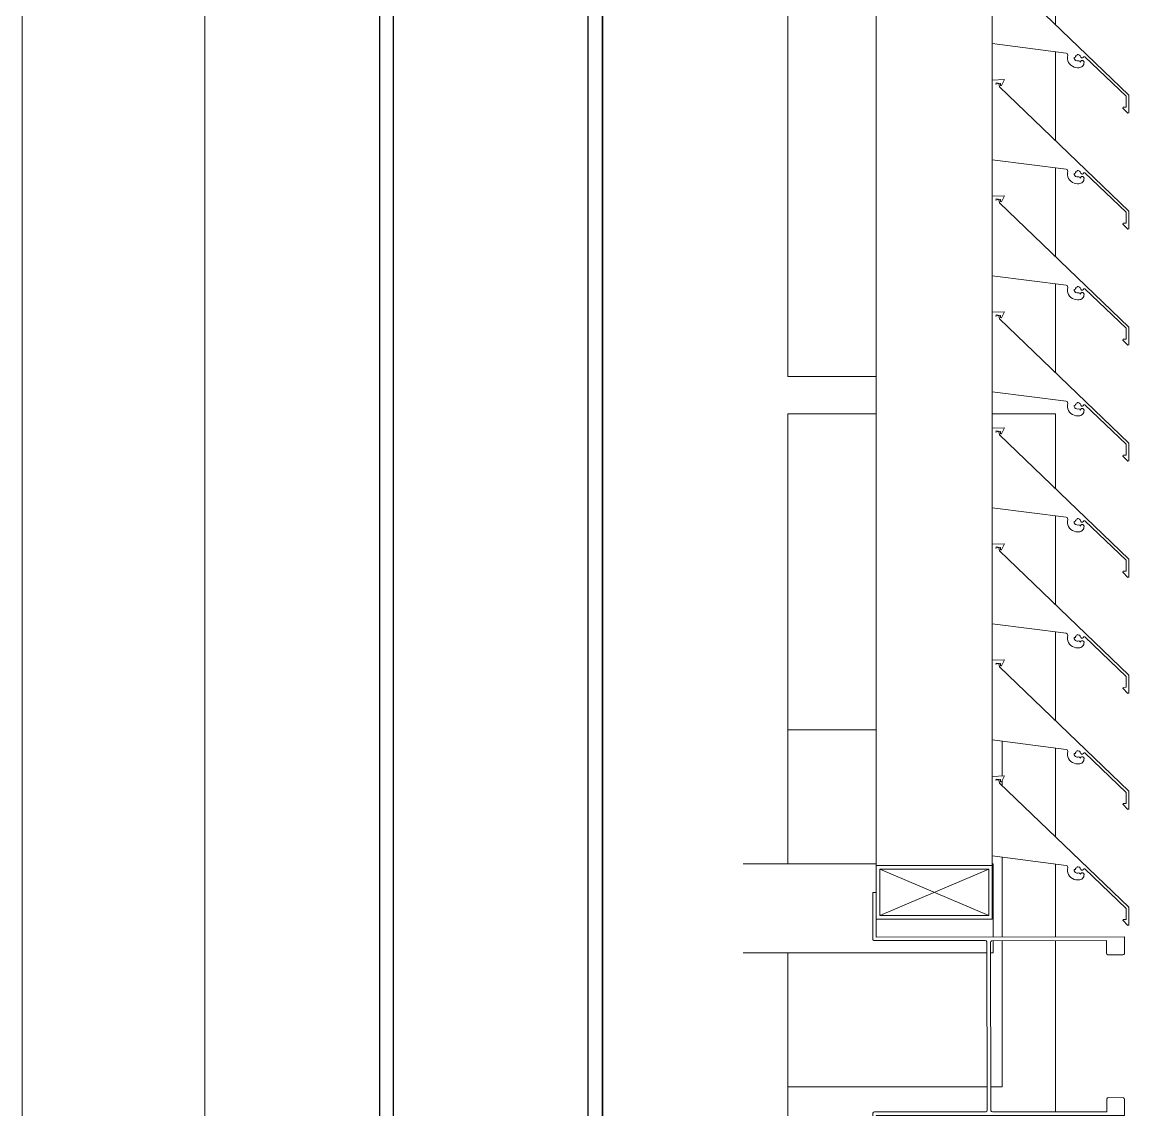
# Model space of a CAD drawing. Header units: millimetres. Extents: x -220592 to 404889, y -217665 to 38245.
# Drawn here: x 31024 to 31644, y -43666 to -43056 of the extents above; entities that cross this region are included whole.
import ezdxf

# ---------------------------------------------------------------- set-up
doc = ezdxf.new("R2010")
doc.units = ezdxf.units.MM
doc.set_wipeout_variables(frame=1)
doc.linetypes.add('XKITLINE00', pattern=[0])
for name, color, linetype in [('000 - 0_HIDE_OBJ_FRAMING_DEF_SUB_1', 7, 'Continuous'), ('000 - STRUCTURE_STEEL_FRAMING_SUB_COLOR_1', 7, 'Continuous'), ('000 - STRUCTURE_STEEL_FRAMING_SUB_COLOR_2', 7, 'Continuous'), ('000 - STRUCTURE_STEEL_FRAMING_WIPEOUT_', 7, 'Continuous')]:
    doc.layers.add(name, color=color, linetype=linetype)
doc.layers.add('Part', color=7, linetype='Continuous', lineweight=0)

# ---------------------------------------------------------------- blocks, each defined once
blk = doc.blocks.new('*A13670')
at = {"layer": 'Part', "color": 7, "linetype": 'XKITLINE00', "lineweight": 0}
for p, q in [((-134.168236, 84.610123), (-134.168243, 84.164453)), ((-134.10055, 84.612745), (-134.168236, 84.610123)), ((-134.148356, 84.588428), (-134.14632, 84.595001)), ((-134.13134, 84.591332), (-134.148356, 84.588428)), ((-134.14632, 84.595001), (-134.121337, 84.591861)), ((-134.128443, 84.572789), (-134.13134, 84.591332)), ((-134.121337, 84.591861), (-134.121208, 84.57967)), ((-134.116085, 84.579258), (-134.10055, 84.612745)), ((-133.403321, 83.876543), (-134.128443, 84.572789)), ((-134.121208, 84.57967), (-134.116085, 84.579258)), ((-134.168243, 84.164453), (-133.754237, 84.111423)), ((-133.754237, 84.111423), (-133.749162, 84.109233)), ((-133.749162, 84.109233), (-133.746025, 84.104681)), ((-133.745786, 84.099159), (-133.747272, 84.089025)), ((-133.747272, 84.089025), (-133.746897, 84.078789)), ((-133.746025, 84.104681), (-133.745786, 84.099159)), ((-133.709279, 84.087625), (-133.701573, 84.088731)), ((-133.70871, 84.081141), (-133.709279, 84.087625)), ((-133.702743, 84.095791), (-133.695578, 84.096735)), ((-133.701573, 84.088731), (-133.702743, 84.095791)), ((-133.695578, 84.096735), (-133.693256, 84.104125)), ((-133.693256, 84.104125), (-133.686584, 84.103703)), ((-133.686584, 84.103703), (-133.680508, 84.100913)), ((-133.680508, 84.100913), (-133.675841, 84.096126)), ((-133.675841, 84.096126), (-133.672727, 84.088553)), ((-133.672727, 84.088553), (-133.668544, 84.084396)), ((-133.66265, 84.08419), (-133.658186, 84.088044)), ((-133.658186, 84.088044), (-133.654531, 84.092671)), ((-133.654531, 84.092671), (-133.649372, 84.091579)), ((-133.649372, 84.091579), (-133.418356, 83.870176)), ((-133.746897, 84.078789), (-133.744674, 84.06879)), ((-133.744674, 84.06879), (-133.740676, 84.05936)), ((-133.740676, 84.05936), (-133.735036, 84.05081)), ((-133.735036, 84.05081), (-133.72794, 84.043423)), ((-133.72794, 84.043423), (-133.719624, 84.037445)), ((-133.719624, 84.037445), (-133.710361, 84.033072)), ((-133.710361, 84.033072), (-133.70046, 84.030449)), ((-133.705908, 84.075267), (-133.70871, 84.081141)), ((-133.701226, 84.070745), (-133.705908, 84.075267)), ((-133.695258, 84.068147), (-133.701226, 84.070745)), ((-133.70046, 84.030449), (-133.690247, 84.029664)), ((-133.688758, 84.067803), (-133.695258, 84.068147)), ((-133.690247, 84.029664), (-133.683448, 84.029762)), ((-133.68284, 84.068708), (-133.688758, 84.067803)), ((-133.683448, 84.029762), (-133.67772, 84.030398)), ((-133.678029, 84.066301), (-133.68284, 84.068708)), ((-133.675999, 84.06132), (-133.678029, 84.066301)), ((-133.67772, 84.030398), (-133.672219, 84.032117)), ((-133.673057, 84.066792), (-133.675999, 84.06132)), ((-133.6679, 84.07001), (-133.673057, 84.066792)), ((-133.672219, 84.032117), (-133.667149, 84.034857)), ((-133.668544, 84.084396), (-133.66265, 84.08419)), ((-133.661823, 84.069998), (-133.6679, 84.07001)), ((-133.667149, 84.034857), (-133.662695, 84.038515)), ((-133.662695, 84.038515), (-133.659024, 84.042958)), ((-133.656679, 84.066761), (-133.661823, 84.069998)), ((-133.659024, 84.042958), (-133.65627, 84.048021)), ((-133.654039, 84.061287), (-133.656679, 84.066761)), ((-133.65627, 84.048021), (-133.654535, 84.053517)), ((-133.654535, 84.053517), (-133.654039, 84.061287)), ((-133.418356, 83.870176), (-133.418699, 83.80883)), ((-133.403874, 83.777392), (-133.403321, 83.876543)), ((-133.436119, 83.808733), (-133.437204, 83.803812)), ((-133.437204, 83.803812), (-133.408555, 83.774923)), ((-133.418699, 83.80883), (-133.436119, 83.808733)), ((-133.408555, 83.774923), (-133.403874, 83.777392))]:
    blk.add_line(p, q, dxfattribs=at)
blk = doc.blocks.new('*A13671')
at = {"layer": 'Part', "color": 7, "linetype": 'XKITLINE00', "lineweight": 0}
for p, q in [((-134.168236, 83.960123), (-134.168243, 83.514453)), ((-134.10055, 83.962745), (-134.168236, 83.960123)), ((-134.148356, 83.938428), (-134.14632, 83.945001)), ((-134.13134, 83.941332), (-134.148356, 83.938428)), ((-134.14632, 83.945001), (-134.121337, 83.941861)), ((-134.128443, 83.922789), (-134.13134, 83.941332)), ((-133.403321, 83.226543), (-134.128443, 83.922789)), ((-134.121337, 83.941861), (-134.121208, 83.92967)), ((-134.121208, 83.92967), (-134.116085, 83.929258)), ((-134.116085, 83.929258), (-134.10055, 83.962745)), ((-134.168243, 83.514453), (-133.754237, 83.461423)), ((-133.754237, 83.461423), (-133.749162, 83.459233)), ((-133.749162, 83.459233), (-133.746025, 83.454681)), ((-133.745786, 83.449159), (-133.747272, 83.439025)), ((-133.747272, 83.439025), (-133.746897, 83.428789)), ((-133.746897, 83.428789), (-133.744674, 83.41879)), ((-133.746025, 83.454681), (-133.745786, 83.449159)), ((-133.744674, 83.41879), (-133.740676, 83.40936)), ((-133.740676, 83.40936), (-133.735036, 83.40081)), ((-133.709279, 83.437625), (-133.701573, 83.438731)), ((-133.70871, 83.431141), (-133.709279, 83.437625)), ((-133.705908, 83.425267), (-133.70871, 83.431141)), ((-133.701226, 83.420745), (-133.705908, 83.425267)), ((-133.702743, 83.445791), (-133.695578, 83.446735)), ((-133.701573, 83.438731), (-133.702743, 83.445791)), ((-133.695258, 83.418147), (-133.701226, 83.420745)), ((-133.695578, 83.446735), (-133.693256, 83.454125)), ((-133.688758, 83.417803), (-133.695258, 83.418147)), ((-133.693256, 83.454125), (-133.686584, 83.453703)), ((-133.68284, 83.418708), (-133.688758, 83.417803)), ((-133.686584, 83.453703), (-133.680508, 83.450913)), ((-133.678029, 83.416301), (-133.68284, 83.418708)), ((-133.680508, 83.450913), (-133.675841, 83.446126)), ((-133.675999, 83.41132), (-133.678029, 83.416301)), ((-133.673057, 83.416792), (-133.675999, 83.41132)), ((-133.675841, 83.446126), (-133.672727, 83.438553)), ((-133.6679, 83.42001), (-133.673057, 83.416792)), ((-133.672727, 83.438553), (-133.668544, 83.434396)), ((-133.668544, 83.434396), (-133.66265, 83.43419)), ((-133.661823, 83.419998), (-133.6679, 83.42001)), ((-133.66265, 83.43419), (-133.658186, 83.438044)), ((-133.656679, 83.416761), (-133.661823, 83.419998)), ((-133.658186, 83.438044), (-133.654531, 83.442671)), ((-133.654039, 83.411287), (-133.656679, 83.416761)), ((-133.654535, 83.403517), (-133.654039, 83.411287)), ((-133.654531, 83.442671), (-133.649372, 83.441579)), ((-133.649372, 83.441579), (-133.418356, 83.220176)), ((-133.735036, 83.40081), (-133.72794, 83.393423)), ((-133.72794, 83.393423), (-133.719624, 83.387445)), ((-133.719624, 83.387445), (-133.710361, 83.383072)), ((-133.710361, 83.383072), (-133.70046, 83.380449)), ((-133.70046, 83.380449), (-133.690247, 83.379664)), ((-133.690247, 83.379664), (-133.683448, 83.379762)), ((-133.683448, 83.379762), (-133.67772, 83.380398)), ((-133.67772, 83.380398), (-133.672219, 83.382117)), ((-133.672219, 83.382117), (-133.667149, 83.384857)), ((-133.667149, 83.384857), (-133.662695, 83.388515)), ((-133.662695, 83.388515), (-133.659024, 83.392958)), ((-133.659024, 83.392958), (-133.65627, 83.398021)), ((-133.65627, 83.398021), (-133.654535, 83.403517)), ((-133.418356, 83.220176), (-133.418699, 83.15883)), ((-133.403874, 83.127392), (-133.403321, 83.226543)), ((-133.436119, 83.158733), (-133.437204, 83.153812)), ((-133.418699, 83.15883), (-133.436119, 83.158733)), ((-133.437204, 83.153812), (-133.408555, 83.124923)), ((-133.408555, 83.124923), (-133.403874, 83.127392))]:
    blk.add_line(p, q, dxfattribs=at)
blk = doc.blocks.new('*A13672')
at = {"layer": 'Part', "color": 7, "linetype": 'XKITLINE00', "lineweight": 0}
for p, q in [((-134.168236, 83.310123), (-134.168243, 82.864453)), ((-134.10055, 83.312745), (-134.168236, 83.310123)), ((-134.148356, 83.288428), (-134.14632, 83.295001)), ((-134.13134, 83.291332), (-134.148356, 83.288428)), ((-134.14632, 83.295001), (-134.121337, 83.291861)), ((-134.128443, 83.272789), (-134.13134, 83.291332)), ((-134.121337, 83.291861), (-134.121208, 83.27967)), ((-134.116085, 83.279258), (-134.10055, 83.312745)), ((-133.403321, 82.576543), (-134.128443, 83.272789)), ((-134.121208, 83.27967), (-134.116085, 83.279258)), ((-134.168243, 82.864453), (-133.754237, 82.811423)), ((-133.754237, 82.811423), (-133.749162, 82.809233)), ((-133.749162, 82.809233), (-133.746025, 82.804681)), ((-133.745786, 82.799159), (-133.747272, 82.789025)), ((-133.747272, 82.789025), (-133.746897, 82.778789)), ((-133.746025, 82.804681), (-133.745786, 82.799159)), ((-133.709279, 82.787625), (-133.701573, 82.788731)), ((-133.70871, 82.781141), (-133.709279, 82.787625)), ((-133.702743, 82.795791), (-133.695578, 82.796735)), ((-133.701573, 82.788731), (-133.702743, 82.795791)), ((-133.695578, 82.796735), (-133.693256, 82.804125)), ((-133.693256, 82.804125), (-133.686584, 82.803703)), ((-133.686584, 82.803703), (-133.680508, 82.800913)), ((-133.680508, 82.800913), (-133.675841, 82.796126)), ((-133.675841, 82.796126), (-133.672727, 82.788553)), ((-133.672727, 82.788553), (-133.668544, 82.784396)), ((-133.66265, 82.78419), (-133.658186, 82.788044)), ((-133.658186, 82.788044), (-133.654531, 82.792671)), ((-133.654531, 82.792671), (-133.649372, 82.791579)), ((-133.649372, 82.791579), (-133.418356, 82.570176)), ((-133.746897, 82.778789), (-133.744674, 82.76879)), ((-133.744674, 82.76879), (-133.740676, 82.75936)), ((-133.740676, 82.75936), (-133.735036, 82.75081)), ((-133.735036, 82.75081), (-133.72794, 82.743423)), ((-133.72794, 82.743423), (-133.719624, 82.737445)), ((-133.719624, 82.737445), (-133.710361, 82.733072)), ((-133.710361, 82.733072), (-133.70046, 82.730449)), ((-133.705908, 82.775267), (-133.70871, 82.781141)), ((-133.701226, 82.770745), (-133.705908, 82.775267)), ((-133.695258, 82.768147), (-133.701226, 82.770745)), ((-133.70046, 82.730449), (-133.690247, 82.729664)), ((-133.688758, 82.767803), (-133.695258, 82.768147)), ((-133.690247, 82.729664), (-133.683448, 82.729762)), ((-133.68284, 82.768708), (-133.688758, 82.767803)), ((-133.683448, 82.729762), (-133.67772, 82.730398)), ((-133.678029, 82.766301), (-133.68284, 82.768708)), ((-133.675999, 82.76132), (-133.678029, 82.766301)), ((-133.67772, 82.730398), (-133.672219, 82.732117)), ((-133.673057, 82.766792), (-133.675999, 82.76132)), ((-133.6679, 82.77001), (-133.673057, 82.766792)), ((-133.672219, 82.732117), (-133.667149, 82.734857)), ((-133.668544, 82.784396), (-133.66265, 82.78419)), ((-133.661823, 82.769998), (-133.6679, 82.77001)), ((-133.667149, 82.734857), (-133.662695, 82.738515)), ((-133.662695, 82.738515), (-133.659024, 82.742958)), ((-133.656679, 82.766761), (-133.661823, 82.769998)), ((-133.659024, 82.742958), (-133.65627, 82.748021)), ((-133.654039, 82.761287), (-133.656679, 82.766761)), ((-133.65627, 82.748021), (-133.654535, 82.753517)), ((-133.654535, 82.753517), (-133.654039, 82.761287)), ((-133.418356, 82.570176), (-133.418699, 82.50883)), ((-133.403874, 82.477392), (-133.403321, 82.576543)), ((-133.436119, 82.508733), (-133.437204, 82.503812)), ((-133.437204, 82.503812), (-133.408555, 82.474923)), ((-133.418699, 82.50883), (-133.436119, 82.508733)), ((-133.408555, 82.474923), (-133.403874, 82.477392))]:
    blk.add_line(p, q, dxfattribs=at)
blk = doc.blocks.new('*A13673')
at = {"layer": 'Part', "color": 7, "linetype": 'XKITLINE00', "lineweight": 0}
for p, q in [((-134.10055, 82.662745), (-134.168236, 82.660123)), ((-134.116085, 82.629258), (-134.10055, 82.662745)), ((-134.168236, 82.660123), (-134.168243, 82.214453)), ((-134.148356, 82.638428), (-134.14632, 82.645001)), ((-134.13134, 82.641332), (-134.148356, 82.638428)), ((-134.14632, 82.645001), (-134.121337, 82.641861)), ((-134.128443, 82.622789), (-134.13134, 82.641332)), ((-133.403321, 81.926543), (-134.128443, 82.622789)), ((-134.121337, 82.641861), (-134.121208, 82.62967)), ((-134.121208, 82.62967), (-134.116085, 82.629258)), ((-134.168243, 82.214453), (-133.754237, 82.161423)), ((-133.754237, 82.161423), (-133.749162, 82.159233)), ((-133.749162, 82.159233), (-133.746025, 82.154681)), ((-133.745786, 82.149159), (-133.747272, 82.139025)), ((-133.747272, 82.139025), (-133.746897, 82.128789)), ((-133.746897, 82.128789), (-133.744674, 82.11879)), ((-133.746025, 82.154681), (-133.745786, 82.149159)), ((-133.744674, 82.11879), (-133.740676, 82.10936)), ((-133.740676, 82.10936), (-133.735036, 82.10081)), ((-133.709279, 82.137625), (-133.701573, 82.138731)), ((-133.70871, 82.131141), (-133.709279, 82.137625)), ((-133.705908, 82.125267), (-133.70871, 82.131141)), ((-133.701226, 82.120745), (-133.705908, 82.125267)), ((-133.702743, 82.145791), (-133.695578, 82.146735)), ((-133.701573, 82.138731), (-133.702743, 82.145791)), ((-133.695258, 82.118147), (-133.701226, 82.120745)), ((-133.695578, 82.146735), (-133.693256, 82.154125)), ((-133.688758, 82.117803), (-133.695258, 82.118147)), ((-133.693256, 82.154125), (-133.686584, 82.153703)), ((-133.68284, 82.118708), (-133.688758, 82.117803)), ((-133.686584, 82.153703), (-133.680508, 82.150913)), ((-133.678029, 82.116301), (-133.68284, 82.118708)), ((-133.680508, 82.150913), (-133.675841, 82.146126)), ((-133.675999, 82.11132), (-133.678029, 82.116301)), ((-133.673057, 82.116792), (-133.675999, 82.11132)), ((-133.675841, 82.146126), (-133.672727, 82.138553)), ((-133.6679, 82.12001), (-133.673057, 82.116792)), ((-133.672727, 82.138553), (-133.668544, 82.134396)), ((-133.668544, 82.134396), (-133.66265, 82.13419)), ((-133.661823, 82.119998), (-133.6679, 82.12001)), ((-133.66265, 82.13419), (-133.658186, 82.138044)), ((-133.656679, 82.116761), (-133.661823, 82.119998)), ((-133.658186, 82.138044), (-133.654531, 82.142671)), ((-133.654039, 82.111287), (-133.656679, 82.116761)), ((-133.654535, 82.103517), (-133.654039, 82.111287)), ((-133.654531, 82.142671), (-133.649372, 82.141579)), ((-133.649372, 82.141579), (-133.418356, 81.920176)), ((-133.735036, 82.10081), (-133.72794, 82.093423)), ((-133.72794, 82.093423), (-133.719624, 82.087445)), ((-133.719624, 82.087445), (-133.710361, 82.083072)), ((-133.710361, 82.083072), (-133.70046, 82.080449)), ((-133.70046, 82.080449), (-133.690247, 82.079664)), ((-133.690247, 82.079664), (-133.683448, 82.079762)), ((-133.683448, 82.079762), (-133.67772, 82.080398)), ((-133.67772, 82.080398), (-133.672219, 82.082117)), ((-133.672219, 82.082117), (-133.667149, 82.084857)), ((-133.667149, 82.084857), (-133.662695, 82.088515)), ((-133.662695, 82.088515), (-133.659024, 82.092958)), ((-133.659024, 82.092958), (-133.65627, 82.098021)), ((-133.65627, 82.098021), (-133.654535, 82.103517)), ((-133.418356, 81.920176), (-133.418699, 81.85883)), ((-133.403874, 81.827392), (-133.403321, 81.926543)), ((-133.436119, 81.858733), (-133.437204, 81.853812)), ((-133.418699, 81.85883), (-133.436119, 81.858733)), ((-133.437204, 81.853812), (-133.408555, 81.824923)), ((-133.408555, 81.824923), (-133.403874, 81.827392))]:
    blk.add_line(p, q, dxfattribs=at)
blk = doc.blocks.new('*A13674')
at = {"layer": 'Part', "color": 7, "linetype": 'XKITLINE00', "lineweight": 0}
for p, q in [((-134.168236, 82.010123), (-134.168243, 81.564453)), ((-134.10055, 82.012745), (-134.168236, 82.010123)), ((-134.148356, 81.988428), (-134.14632, 81.995001)), ((-134.13134, 81.991332), (-134.148356, 81.988428)), ((-134.14632, 81.995001), (-134.121337, 81.991861)), ((-134.128443, 81.972789), (-134.13134, 81.991332)), ((-134.121337, 81.991861), (-134.121208, 81.97967)), ((-134.116085, 81.979258), (-134.10055, 82.012745)), ((-133.403321, 81.276543), (-134.128443, 81.972789)), ((-134.121208, 81.97967), (-134.116085, 81.979258)), ((-134.168243, 81.564453), (-133.754237, 81.511423)), ((-133.754237, 81.511423), (-133.749162, 81.509233)), ((-133.749162, 81.509233), (-133.746025, 81.504681)), ((-133.745786, 81.499159), (-133.747272, 81.489025)), ((-133.747272, 81.489025), (-133.746897, 81.478789)), ((-133.746025, 81.504681), (-133.745786, 81.499159)), ((-133.709279, 81.487625), (-133.701573, 81.488731)), ((-133.70871, 81.481141), (-133.709279, 81.487625)), ((-133.702743, 81.495791), (-133.695578, 81.496735)), ((-133.701573, 81.488731), (-133.702743, 81.495791)), ((-133.695578, 81.496735), (-133.693256, 81.504125)), ((-133.693256, 81.504125), (-133.686584, 81.503703)), ((-133.686584, 81.503703), (-133.680508, 81.500913)), ((-133.680508, 81.500913), (-133.675841, 81.496126)), ((-133.675841, 81.496126), (-133.672727, 81.488553)), ((-133.672727, 81.488553), (-133.668544, 81.484396)), ((-133.668544, 81.484396), (-133.66265, 81.48419)), ((-133.66265, 81.48419), (-133.658186, 81.488044)), ((-133.658186, 81.488044), (-133.654531, 81.492671)), ((-133.654531, 81.492671), (-133.649372, 81.491579)), ((-133.649372, 81.491579), (-133.418356, 81.270176)), ((-133.746897, 81.478789), (-133.744674, 81.46879)), ((-133.744674, 81.46879), (-133.740676, 81.45936)), ((-133.740676, 81.45936), (-133.735036, 81.45081)), ((-133.735036, 81.45081), (-133.72794, 81.443423)), ((-133.72794, 81.443423), (-133.719624, 81.437445)), ((-133.719624, 81.437445), (-133.710361, 81.433072)), ((-133.710361, 81.433072), (-133.70046, 81.430449)), ((-133.705908, 81.475267), (-133.70871, 81.481141)), ((-133.701226, 81.470745), (-133.705908, 81.475267)), ((-133.695258, 81.468147), (-133.701226, 81.470745)), ((-133.70046, 81.430449), (-133.690247, 81.429664)), ((-133.688758, 81.467803), (-133.695258, 81.468147)), ((-133.690247, 81.429664), (-133.683448, 81.429762)), ((-133.68284, 81.468708), (-133.688758, 81.467803)), ((-133.683448, 81.429762), (-133.67772, 81.430398)), ((-133.678029, 81.466301), (-133.68284, 81.468708)), ((-133.675999, 81.46132), (-133.678029, 81.466301)), ((-133.67772, 81.430398), (-133.672219, 81.432117)), ((-133.673057, 81.466792), (-133.675999, 81.46132)), ((-133.6679, 81.47001), (-133.673057, 81.466792)), ((-133.672219, 81.432117), (-133.667149, 81.434857)), ((-133.661823, 81.469998), (-133.6679, 81.47001)), ((-133.667149, 81.434857), (-133.662695, 81.438515)), ((-133.662695, 81.438515), (-133.659024, 81.442958)), ((-133.656679, 81.466761), (-133.661823, 81.469998)), ((-133.659024, 81.442958), (-133.65627, 81.448021)), ((-133.654039, 81.461287), (-133.656679, 81.466761)), ((-133.65627, 81.448021), (-133.654535, 81.453517)), ((-133.654535, 81.453517), (-133.654039, 81.461287)), ((-133.418356, 81.270176), (-133.418699, 81.20883)), ((-133.403874, 81.177392), (-133.403321, 81.276543)), ((-133.436119, 81.208733), (-133.437204, 81.203812)), ((-133.437204, 81.203812), (-133.408555, 81.174923)), ((-133.418699, 81.20883), (-133.436119, 81.208733)), ((-133.408555, 81.174923), (-133.403874, 81.177392))]:
    blk.add_line(p, q, dxfattribs=at)
blk = doc.blocks.new('*A13675')
at = {"layer": 'Part', "color": 7, "linetype": 'XKITLINE00', "lineweight": 0}
for p, q in [((-134.10055, 81.362745), (-134.168236, 81.360123)), ((-134.116085, 81.329258), (-134.10055, 81.362745)), ((-134.168236, 81.360123), (-134.168243, 80.914453)), ((-134.148356, 81.338428), (-134.14632, 81.345001)), ((-134.13134, 81.341332), (-134.148356, 81.338428)), ((-134.14632, 81.345001), (-134.121337, 81.341861)), ((-134.128443, 81.322789), (-134.13134, 81.341332)), ((-133.403321, 80.626543), (-134.128443, 81.322789)), ((-134.121337, 81.341861), (-134.121208, 81.32967)), ((-134.121208, 81.32967), (-134.116085, 81.329258)), ((-134.168243, 80.914453), (-133.754237, 80.861423)), ((-133.754237, 80.861423), (-133.749162, 80.859233)), ((-133.749162, 80.859233), (-133.746025, 80.854681)), ((-133.745786, 80.849159), (-133.747272, 80.839025)), ((-133.747272, 80.839025), (-133.746897, 80.828789)), ((-133.746897, 80.828789), (-133.744674, 80.81879)), ((-133.746025, 80.854681), (-133.745786, 80.849159)), ((-133.744674, 80.81879), (-133.740676, 80.80936)), ((-133.740676, 80.80936), (-133.735036, 80.80081)), ((-133.709279, 80.837625), (-133.701573, 80.838731)), ((-133.70871, 80.831141), (-133.709279, 80.837625)), ((-133.705908, 80.825267), (-133.70871, 80.831141)), ((-133.701226, 80.820745), (-133.705908, 80.825267)), ((-133.702743, 80.845791), (-133.695578, 80.846735)), ((-133.701573, 80.838731), (-133.702743, 80.845791)), ((-133.695258, 80.818147), (-133.701226, 80.820745)), ((-133.695578, 80.846735), (-133.693256, 80.854125)), ((-133.688758, 80.817803), (-133.695258, 80.818147)), ((-133.693256, 80.854125), (-133.686584, 80.853703)), ((-133.68284, 80.818708), (-133.688758, 80.817803)), ((-133.686584, 80.853703), (-133.680508, 80.850913)), ((-133.678029, 80.816301), (-133.68284, 80.818708)), ((-133.680508, 80.850913), (-133.675841, 80.846126)), ((-133.675999, 80.81132), (-133.678029, 80.816301)), ((-133.673057, 80.816792), (-133.675999, 80.81132)), ((-133.675841, 80.846126), (-133.672727, 80.838553)), ((-133.6679, 80.82001), (-133.673057, 80.816792)), ((-133.672727, 80.838553), (-133.668544, 80.834396)), ((-133.668544, 80.834396), (-133.66265, 80.83419)), ((-133.661823, 80.819998), (-133.6679, 80.82001)), ((-133.66265, 80.83419), (-133.658186, 80.838044)), ((-133.656679, 80.816761), (-133.661823, 80.819998)), ((-133.658186, 80.838044), (-133.654531, 80.842671)), ((-133.654039, 80.811287), (-133.656679, 80.816761)), ((-133.65627, 80.798021), (-133.654535, 80.803517)), ((-133.654535, 80.803517), (-133.654039, 80.811287)), ((-133.654531, 80.842671), (-133.649372, 80.841579)), ((-133.649372, 80.841579), (-133.418356, 80.620176)), ((-133.735036, 80.80081), (-133.72794, 80.793423)), ((-133.72794, 80.793423), (-133.719624, 80.787445)), ((-133.719624, 80.787445), (-133.710361, 80.783072)), ((-133.710361, 80.783072), (-133.70046, 80.780449)), ((-133.70046, 80.780449), (-133.690247, 80.779664)), ((-133.690247, 80.779664), (-133.683448, 80.779762)), ((-133.683448, 80.779762), (-133.67772, 80.780398)), ((-133.67772, 80.780398), (-133.672219, 80.782117)), ((-133.672219, 80.782117), (-133.667149, 80.784857)), ((-133.667149, 80.784857), (-133.662695, 80.788515)), ((-133.662695, 80.788515), (-133.659024, 80.792958)), ((-133.659024, 80.792958), (-133.65627, 80.798021)), ((-133.418356, 80.620176), (-133.418699, 80.55883)), ((-133.403874, 80.527392), (-133.403321, 80.626543)), ((-133.436119, 80.558733), (-133.437204, 80.553812)), ((-133.418699, 80.55883), (-133.436119, 80.558733)), ((-133.437204, 80.553812), (-133.408555, 80.524923)), ((-133.408555, 80.524923), (-133.403874, 80.527392))]:
    blk.add_line(p, q, dxfattribs=at)
blk = doc.blocks.new('*A13676')
at = {"layer": 'Part', "color": 7, "linetype": 'XKITLINE00', "lineweight": 0}
for p, q in [((-134.168236, 80.710123), (-134.168243, 80.264453)), ((-134.10055, 80.712745), (-134.168236, 80.710123)), ((-134.148356, 80.688428), (-134.14632, 80.695001)), ((-134.13134, 80.691332), (-134.148356, 80.688428)), ((-134.14632, 80.695001), (-134.121337, 80.691861)), ((-134.128443, 80.672789), (-134.13134, 80.691332)), ((-134.121337, 80.691861), (-134.121208, 80.67967)), ((-134.121208, 80.67967), (-134.116085, 80.679258)), ((-134.116085, 80.679258), (-134.10055, 80.712745)), ((-133.403321, 79.976543), (-134.128443, 80.672789)), ((-134.168243, 80.264453), (-133.754237, 80.211423)), ((-133.754237, 80.211423), (-133.749162, 80.209233)), ((-133.749162, 80.209233), (-133.746025, 80.204681)), ((-133.745786, 80.199159), (-133.747272, 80.189025)), ((-133.747272, 80.189025), (-133.746897, 80.178789)), ((-133.746025, 80.204681), (-133.745786, 80.199159)), ((-133.709279, 80.187625), (-133.701573, 80.188731)), ((-133.70871, 80.181141), (-133.709279, 80.187625)), ((-133.702743, 80.195791), (-133.695578, 80.196735)), ((-133.701573, 80.188731), (-133.702743, 80.195791)), ((-133.695578, 80.196735), (-133.693256, 80.204125)), ((-133.693256, 80.204125), (-133.686584, 80.203703)), ((-133.686584, 80.203703), (-133.680508, 80.200913)), ((-133.680508, 80.200913), (-133.675841, 80.196126)), ((-133.675841, 80.196126), (-133.672727, 80.188553)), ((-133.672727, 80.188553), (-133.668544, 80.184396)), ((-133.668544, 80.184396), (-133.66265, 80.18419)), ((-133.66265, 80.18419), (-133.658186, 80.188044)), ((-133.658186, 80.188044), (-133.654531, 80.192671)), ((-133.654531, 80.192671), (-133.649372, 80.191579)), ((-133.649372, 80.191579), (-133.418356, 79.970176)), ((-133.746897, 80.178789), (-133.744674, 80.16879)), ((-133.744674, 80.16879), (-133.740676, 80.15936)), ((-133.740676, 80.15936), (-133.735036, 80.15081)), ((-133.735036, 80.15081), (-133.72794, 80.143423)), ((-133.72794, 80.143423), (-133.719624, 80.137445)), ((-133.719624, 80.137445), (-133.710361, 80.133072)), ((-133.710361, 80.133072), (-133.70046, 80.130449)), ((-133.705908, 80.175267), (-133.70871, 80.181141)), ((-133.701226, 80.170745), (-133.705908, 80.175267)), ((-133.695258, 80.168147), (-133.701226, 80.170745)), ((-133.70046, 80.130449), (-133.690247, 80.129664)), ((-133.688758, 80.167803), (-133.695258, 80.168147)), ((-133.690247, 80.129664), (-133.683448, 80.129762)), ((-133.68284, 80.168708), (-133.688758, 80.167803)), ((-133.683448, 80.129762), (-133.67772, 80.130398)), ((-133.678029, 80.166301), (-133.68284, 80.168708)), ((-133.675999, 80.16132), (-133.678029, 80.166301)), ((-133.67772, 80.130398), (-133.672219, 80.132117)), ((-133.673057, 80.166792), (-133.675999, 80.16132)), ((-133.6679, 80.17001), (-133.673057, 80.166792)), ((-133.672219, 80.132117), (-133.667149, 80.134857)), ((-133.661823, 80.169998), (-133.6679, 80.17001)), ((-133.667149, 80.134857), (-133.662695, 80.138515)), ((-133.662695, 80.138515), (-133.659024, 80.142958)), ((-133.656679, 80.166761), (-133.661823, 80.169998)), ((-133.659024, 80.142958), (-133.65627, 80.148021)), ((-133.654039, 80.161287), (-133.656679, 80.166761)), ((-133.65627, 80.148021), (-133.654535, 80.153517)), ((-133.654535, 80.153517), (-133.654039, 80.161287)), ((-133.418356, 79.970176), (-133.418699, 79.90883)), ((-133.403874, 79.877392), (-133.403321, 79.976543)), ((-133.436119, 79.908733), (-133.437204, 79.903812)), ((-133.437204, 79.903812), (-133.408555, 79.874923)), ((-133.418699, 79.90883), (-133.436119, 79.908733)), ((-133.408555, 79.874923), (-133.403874, 79.877392))]:
    blk.add_line(p, q, dxfattribs=at)
blk = doc.blocks.new('*A13677')
at = {"layer": 'Part', "color": 7, "linetype": 'XKITLINE00', "lineweight": 0}
for p, q in [((-134.168236, 80.060123), (-134.168243, 79.614453)), ((-134.10055, 80.062745), (-134.168236, 80.060123)), ((-134.116085, 80.029258), (-134.10055, 80.062745)), ((-134.148356, 80.038428), (-134.14632, 80.045001)), ((-134.13134, 80.041332), (-134.148356, 80.038428)), ((-134.14632, 80.045001), (-134.121337, 80.041861)), ((-134.128443, 80.022789), (-134.13134, 80.041332)), ((-133.403321, 79.326543), (-134.128443, 80.022789)), ((-134.121337, 80.041861), (-134.121208, 80.02967)), ((-134.121208, 80.02967), (-134.116085, 80.029258)), ((-134.168243, 79.614453), (-133.754237, 79.561423)), ((-133.754237, 79.561423), (-133.749162, 79.559233)), ((-133.749162, 79.559233), (-133.746025, 79.554681)), ((-133.745786, 79.549159), (-133.747272, 79.539025)), ((-133.747272, 79.539025), (-133.746897, 79.528789)), ((-133.746897, 79.528789), (-133.744674, 79.51879)), ((-133.746025, 79.554681), (-133.745786, 79.549159)), ((-133.744674, 79.51879), (-133.740676, 79.50936)), ((-133.740676, 79.50936), (-133.735036, 79.50081)), ((-133.709279, 79.537625), (-133.701573, 79.538731)), ((-133.70871, 79.531141), (-133.709279, 79.537625)), ((-133.705908, 79.525267), (-133.70871, 79.531141)), ((-133.701226, 79.520745), (-133.705908, 79.525267)), ((-133.702743, 79.545791), (-133.695578, 79.546735)), ((-133.701573, 79.538731), (-133.702743, 79.545791)), ((-133.695258, 79.518147), (-133.701226, 79.520745)), ((-133.695578, 79.546735), (-133.693256, 79.554125)), ((-133.688758, 79.517803), (-133.695258, 79.518147)), ((-133.693256, 79.554125), (-133.686584, 79.553703)), ((-133.68284, 79.518708), (-133.688758, 79.517803)), ((-133.686584, 79.553703), (-133.680508, 79.550913)), ((-133.678029, 79.516301), (-133.68284, 79.518708)), ((-133.680508, 79.550913), (-133.675841, 79.546126)), ((-133.675999, 79.51132), (-133.678029, 79.516301)), ((-133.673057, 79.516792), (-133.675999, 79.51132)), ((-133.675841, 79.546126), (-133.672727, 79.538553)), ((-133.6679, 79.52001), (-133.673057, 79.516792)), ((-133.672727, 79.538553), (-133.668544, 79.534396)), ((-133.668544, 79.534396), (-133.66265, 79.53419)), ((-133.661823, 79.519998), (-133.6679, 79.52001)), ((-133.66265, 79.53419), (-133.658186, 79.538044)), ((-133.656679, 79.516761), (-133.661823, 79.519998)), ((-133.658186, 79.538044), (-133.654531, 79.542671)), ((-133.654039, 79.511287), (-133.656679, 79.516761)), ((-133.65627, 79.498021), (-133.654535, 79.503517)), ((-133.654535, 79.503517), (-133.654039, 79.511287)), ((-133.654531, 79.542671), (-133.649372, 79.541579)), ((-133.649372, 79.541579), (-133.418356, 79.320176)), ((-133.735036, 79.50081), (-133.72794, 79.493423)), ((-133.72794, 79.493423), (-133.719624, 79.487445)), ((-133.719624, 79.487445), (-133.710361, 79.483072)), ((-133.710361, 79.483072), (-133.70046, 79.480449)), ((-133.70046, 79.480449), (-133.690247, 79.479664)), ((-133.690247, 79.479664), (-133.683448, 79.479762)), ((-133.683448, 79.479762), (-133.67772, 79.480398)), ((-133.67772, 79.480398), (-133.672219, 79.482117)), ((-133.672219, 79.482117), (-133.667149, 79.484857)), ((-133.667149, 79.484857), (-133.662695, 79.488515)), ((-133.662695, 79.488515), (-133.659024, 79.492958)), ((-133.659024, 79.492958), (-133.65627, 79.498021)), ((-133.418356, 79.320176), (-133.418699, 79.25883)), ((-133.403874, 79.227392), (-133.403321, 79.326543)), ((-133.436119, 79.258733), (-133.437204, 79.253812)), ((-133.437204, 79.253812), (-133.408555, 79.224923)), ((-133.418699, 79.25883), (-133.436119, 79.258733)), ((-133.408555, 79.224923), (-133.403874, 79.227392))]:
    blk.add_line(p, q, dxfattribs=at)
blk = doc.blocks.new('*A13678')
at = {"layer": 'Part', "color": 7, "linetype": 'XKITLINE00', "lineweight": 0}
for p, q in [((-134.168045, 79.560249), (-134.818045, 79.560249)), ((-134.818045, 79.560249), (-134.818045, 79.260249)), ((-134.798045, 79.280249), (-134.188045, 79.540249)), ((-134.798045, 79.540249), (-134.188045, 79.280249)), ((-134.798045, 79.280249), (-134.798045, 79.540249)), ((-134.798045, 79.540249), (-134.188045, 79.540249)), ((-134.188045, 79.540249), (-134.188045, 79.280249)), ((-134.168045, 79.260249), (-134.168045, 79.560249)), ((-134.818045, 79.260249), (-134.168045, 79.260249)), ((-134.188045, 79.280249), (-134.798045, 79.280249))]:
    blk.add_line(p, q, dxfattribs=at)
blk = doc.blocks.new('*A13690')
at = {"layer": 'Part', "color": 7, "linetype": 'XKITLINE00', "lineweight": 0}
for p, q in [((-134.818045, 79.560249), (-134.818045, 90.160135)), ((-134.168045, 89.810131), (-134.168045, 90.014427)), ((-134.168045, 89.160131), (-134.168045, 89.364427)), ((-134.168045, 88.510131), (-134.168045, 88.714427)), ((-134.168045, 87.860131), (-134.168045, 88.064427)), ((-134.168045, 87.210131), (-134.168045, 87.414427)), ((-134.168045, 86.560131), (-134.168045, 86.764427)), ((-134.168045, 85.910131), (-134.168045, 86.114427)), ((-134.168045, 85.260131), (-134.168045, 85.464427)), ((-134.168045, 84.610131), (-134.168045, 84.814427)), ((-134.168045, 83.960131), (-134.168045, 84.164427)), ((-134.168045, 83.310131), (-134.168045, 83.514427)), ((-134.168045, 82.660131), (-134.168045, 82.864427)), ((-134.168045, 82.010131), (-134.168045, 82.214427)), ((-134.168045, 81.360131), (-134.168045, 81.564427)), ((-134.168045, 80.710131), (-134.168045, 80.914427)), ((-134.168045, 80.060131), (-134.168045, 80.264427)), ((-134.168045, 79.560249), (-134.168045, 79.614427))]:
    blk.add_line(p, q, dxfattribs=at)
blk = doc.blocks.new('*A13691')
at = {"layer": 'Part', "color": 7, "linetype": 'XKITLINE00', "lineweight": 0}
for p, q in [((-135.313349, 80.320764), (-134.818045, 80.320764)), ((-135.313349, 79.570764), (-135.313349, 80.320764)), ((-134.113349, 80.062249), (-134.113349, 80.257421)), ((-134.113349, 80.008296), (-134.113349, 80.035156)), ((-134.113349, 79.160153), (-134.113349, 79.607421)), ((-134.113349, 78.320764), (-134.113349, 79.139461)), ((-135.313349, 78.320764), (-135.313349, 79.070764)), ((-135.313349, 78.320764), (-134.197571, 78.320764)), ((-134.176918, 78.320764), (-134.113349, 78.320764))]:
    blk.add_line(p, q, dxfattribs=at)
blk = doc.blocks.new('*A13692')
at = {"layer": 'Part', "color": 7, "linetype": 'XKITLINE00', "lineweight": 0}
for p, q in [((-135.563334, 79.570764), (-134.818045, 79.570764)), ((-134.168045, 79.570764), (-134.163349, 79.570764)), ((-134.163349, 79.160144), (-134.163349, 79.570764)), ((-134.163349, 79.070764), (-134.163349, 79.139393)), ((-135.563334, 79.070764), (-134.197702, 79.070764)), ((-134.177654, 79.070764), (-134.163349, 79.070764))]:
    blk.add_line(p, q, dxfattribs=at)
blk = doc.blocks.new('*A13837')
at = {"layer": 'Part', "color": 7, "linetype": 'XKITLINE00', "lineweight": 0}
for p, q in [((-134.817761, 79.41003), (-134.837761, 79.410027)), ((-134.837761, 79.410027), (-134.837716, 79.150027)), ((-134.817717, 79.16003), (-134.817761, 79.41003)), ((-134.837716, 79.150027), (-134.836029, 79.144471)), ((-134.836029, 79.144471), (-134.831541, 79.140789)), ((-134.831541, 79.140789), (-134.207714, 79.140137)), ((-133.427717, 79.160273), (-134.817717, 79.16003)), ((-134.207714, 79.140137), (-134.202158, 79.138452)), ((-134.202158, 79.138452), (-134.198474, 79.133965)), ((-134.198474, 79.133965), (-134.197712, 79.130138)), ((-134.197548, 78.190138), (-134.197712, 79.130138)), ((-134.177712, 79.130142), (-134.176028, 79.135698)), ((-134.176786, 78.186315), (-134.177712, 79.130142)), ((-134.176028, 79.135698), (-134.171541, 79.139382)), ((-134.171541, 79.139382), (-133.527714, 79.140255)), ((-133.527714, 79.140255), (-133.527702, 79.070255)), ((-133.428462, 79.066446), (-133.427717, 79.160273)), ((-133.527702, 79.070255), (-133.526015, 79.0647)), ((-133.526015, 79.0647), (-133.521527, 79.061018)), ((-133.521527, 79.061018), (-133.4377, 79.060271)), ((-133.4377, 79.060271), (-133.432145, 79.061957)), ((-133.432145, 79.061957), (-133.428462, 79.066446)), ((-133.526798, 78.254082), (-133.527546, 78.180255)), ((-133.523116, 78.258571), (-133.526798, 78.254082)), ((-133.51756, 78.260257), (-133.523116, 78.258571)), ((-133.433733, 78.25951), (-133.51756, 78.260257)), ((-133.429245, 78.255828), (-133.433733, 78.25951)), ((-133.427559, 78.250273), (-133.429245, 78.255828)), ((-133.427543, 78.160273), (-133.427559, 78.250273)), ((-134.836784, 78.173854), (-134.837499, 77.910027)), ((-134.833102, 78.178342), (-134.836784, 78.173854)), ((-134.827546, 78.180028), (-134.833102, 78.178342)), ((-134.20372, 78.180899), (-134.827546, 78.180028)), ((-134.817543, 78.16003), (-133.427543, 78.160273)), ((-134.817499, 77.91003), (-134.817543, 78.16003)), ((-134.199232, 78.184582), (-134.20372, 78.180899)), ((-134.197548, 78.190138), (-134.199232, 78.184582)), ((-134.173102, 78.181828), (-134.176786, 78.186315)), ((-134.167546, 78.180144), (-134.173102, 78.181828)), ((-133.527546, 78.180255), (-134.167546, 78.180144)), ((-134.837499, 77.910027), (-134.817499, 77.91003))]:
    blk.add_line(p, q, dxfattribs=at)
blk = doc.blocks.new('*A13867')
at = {"layer": 'Part', "color": 7, "linetype": 'XKITLINE00', "lineweight": 0}
blk.add_line((-138.577448, 70.570805), (-138.577448, 90.919535), dxfattribs=at)
blk = doc.blocks.new('*A13868')
at = {"layer": 'Part', "color": 7, "linetype": 'XKITLINE00', "lineweight": 0}
for p, q in [((-135.313349, 82.090846), (-134.818045, 82.090846)), ((-135.313349, 79.570764), (-135.313349, 82.090846)), ((-134.168045, 82.090846), (-133.813349, 82.090846)), ((-133.813349, 81.670243), (-133.813349, 82.090846)), ((-133.813349, 81.020243), (-133.813349, 81.518995)), ((-133.813349, 80.370243), (-133.813349, 80.868995)), ((-133.813349, 79.720243), (-133.813349, 80.218995)), ((-133.813349, 79.160205), (-133.813349, 79.568995)), ((-133.813349, 78.180205), (-133.813349, 79.139868)), ((-135.313349, 76.090846), (-135.313349, 79.070764)), ((-133.813349, 77.720243), (-133.813349, 78.160205)), ((-133.813349, 77.070243), (-133.813349, 77.568995)), ((-133.813349, 76.420243), (-133.813349, 76.918995)), ((-133.813349, 76.090846), (-133.813349, 76.268995)), ((-135.313349, 76.090846), (-134.818045, 76.090846)), ((-134.147607, 76.090846), (-134.134188, 76.090846)), ((-134.131264, 76.090846), (-134.121326, 76.090846)), ((-134.110709, 76.090846), (-133.813349, 76.090846))]:
    blk.add_line(p, q, dxfattribs=at)
blk = doc.blocks.new('*A13869')
at = {"layer": 'Part', "color": 7, "linetype": 'XKITLINE00', "lineweight": 0}
for p, q in [((-135.313349, 90.670805), (-135.088623, 90.670805)), ((-135.313349, 87.920764), (-135.313349, 90.670805)), ((-135.067595, 90.670805), (-134.438623, 90.670805)), ((-134.417595, 90.670805), (-133.813349, 90.670805)), ((-133.813349, 90.120243), (-133.813349, 90.670805)), ((-133.813349, 89.470243), (-133.813349, 89.968995)), ((-133.813349, 88.820243), (-133.813349, 89.318995)), ((-133.813349, 88.170243), (-133.813349, 88.668995)), ((-133.813349, 87.520243), (-133.813349, 88.018995)), ((-135.313349, 85.770764), (-135.313349, 87.420764)), ((-133.813349, 86.870243), (-133.813349, 87.368995)), ((-133.813349, 86.220243), (-133.813349, 86.718995)), ((-133.813349, 85.570243), (-133.813349, 86.068995)), ((-133.813349, 84.920243), (-133.813349, 85.418995)), ((-135.313349, 82.300764), (-135.313349, 85.270764)), ((-133.813349, 84.270243), (-133.813349, 84.768995)), ((-133.813349, 83.620243), (-133.813349, 84.118995)), ((-133.813349, 82.970243), (-133.813349, 83.468995)), ((-133.813349, 82.320243), (-133.813349, 82.818995)), ((-134.818045, 82.300764), (-135.313349, 82.300764))]:
    blk.add_line(p, q, dxfattribs=at)
blk = doc.blocks.new('*A13531')
at = {"layer": '000 - 0_HIDE_OBJ_FRAMING_DEF_SUB_1', "color": 7, "linetype": 'XKITLINE00', "lineweight": 0}
for p, q in [((-138.563334, 70.570805), (-138.563334, 90.904836)), ((-135.563334, 67.570805), (-135.563334, 90.530603))]:
    blk.add_line(p, q, dxfattribs=at)
blk = doc.blocks.new('W-1-PP18-ST_20260402-011103_LOWER_PL')
at = {"layer": '000 - 0_HIDE_OBJ_FRAMING_DEF_SUB_1', "color": 7, "lineweight": 0, "xscale": 100, "yscale": 100, "zscale": 100}
blk.add_blockref('*A13531', (17759.3349, -35779.0805), dxfattribs=at)
blk = doc.blocks.new('*U28105')
at = {"color": 7}
blk.add_wipeout([(0, 0), (0, 125), (2135.3, 125), (2135.3, 0)], dxfattribs=at).dxf.layer = '000 - STRUCTURE_STEEL_FRAMING_WIPEOUT_'
at = {"layer": '000 - STRUCTURE_STEEL_FRAMING_SUB_COLOR_1', "color": 7}
for points in [[(0, 125), (0, 117), (2135.3, 117), (2135.3, 125)], [(0, 0), (0, 8), (2135.3, 8), (2135.3, 0)]]:
    blk.add_lwpolyline(points, close=True, dxfattribs=at)
at = {"layer": '000 - STRUCTURE_STEEL_FRAMING_SUB_COLOR_2', "color": 7}
blk.add_lwpolyline([(0, 0), (0, 125), (2135.3, 125), (2135.3, 0)], close=True, dxfattribs=at)
blk = doc.blocks.new('W-1-PP18-ST_20260402-014810LOPL_MAIN_ST')
at = {"color": 7, "xscale": -1, "zscale": -1, "rotation": 270}
blk.add_blockref('*U28105', (4103, -28922), dxfattribs=at)

msp = doc.modelspace()

# ---------------------------------------------------------------- block references
at = {"color": 7, "lineweight": 0, "xscale": 100, "yscale": 100, "zscale": 100}
for name in ['*A13867', '*A13869', '*A13690', '*A13670', '*A13671', '*A13672', '*A13673', '*A13868', '*A13674', '*A13675', '*A13676', '*A13691', '*A13677', '*A13692', '*A13678', '*A13837']:
    msp.add_blockref(name, (44984.4833, -51484.8507), dxfattribs=at)

# ---------------------------------------------------------------- next in the draw order: block references
at = {"layer": 'Defpoints', "color": 7}
msp.add_blockref('W-1-PP18-ST_20260402-011103_LOWER_PL', (27121.4984, -15705.7702), dxfattribs=at)

# ---------------------------------------------------------------- next in the draw order: block references
msp.add_blockref('W-1-PP18-ST_20260402-014810LOPL_MAIN_ST', (27121.4984, -15705.7702), dxfattribs=at)

doc.saveas('drawing.dxf')
